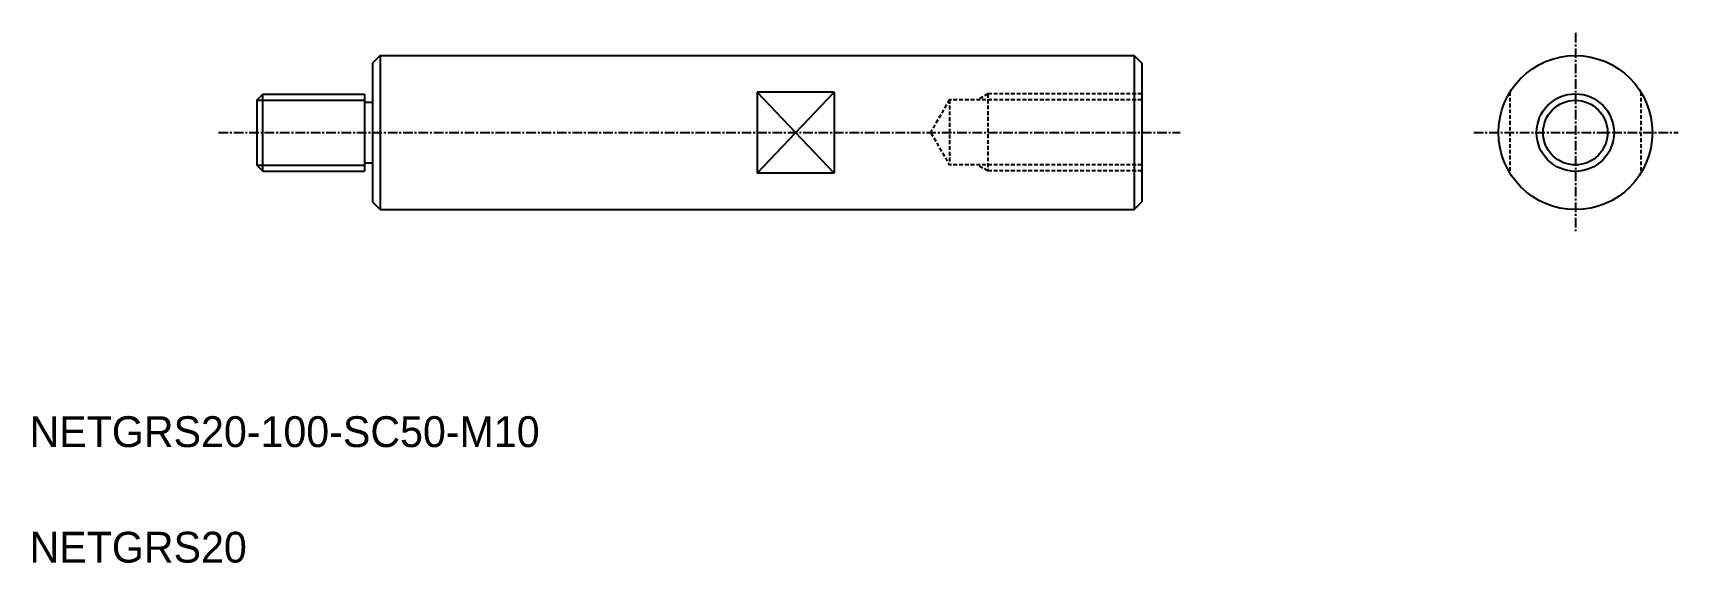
# Model space of a CAD drawing. Extents: x -1105 to -891, y -457 to -388.
import ezdxf

# ---------------------------------------------------------------- set-up
doc = ezdxf.new("R2010")
doc.units = 0
doc.linetypes.add('CENTER', pattern=[2, 1.25, -0.25, 0.25, -0.25])
doc.linetypes.add('DASHED', pattern=[0.75, 0.5, -0.25])
doc.layers.get('0').update_dxf_attribs({"linetype": 'CONTINUOUS'})
doc.layers.add('CENTER', color=1, linetype='CENTER')

msp = doc.modelspace()

# ---------------------------------------------------------------- linework, layer by layer
at = {"color": 7, "linetype": 'CONTINUOUS'}
for p, q in [((-1060.18, -390.74), (-1061.18, -391.74)), ((-1060.18, -390.74), (-1060.18, -410.74)), ((-1060.18, -390.74), (-962.18, -390.74)), ((-962.18, -390.74), (-961.18, -391.74)), ((-962.18, -390.74), (-962.18, -410.74)), ((-1061.18, -391.74), (-1061.18, -409.74)), ((-961.18, -391.74), (-961.18, -409.74)), ((-1011.18, -395.47), (-1011.18, -406)), ((-1001.18, -395.47), (-1011.18, -395.47)), ((-1001.18, -395.47), (-1001.18, -406)), ((-1076.18, -396.52), (-1075.4, -395.74)), ((-1076.18, -396.52), (-1076.18, -404.96)), ((-1075.4, -395.74), (-1062.18, -395.74)), ((-1075.4, -405.74), (-1075.4, -395.74)), ((-1062.18, -395.74), (-1062.18, -405.74)), ((-1062.18, -396.8), (-1061.18, -396.8)), ((-1076.18, -404.96), (-1075.4, -405.74)), ((-1075.4, -405.74), (-1062.18, -405.74)), ((-1072.63, -405.74), (-1072.63, -405.74)), ((-1069.85, -405.74), (-1069.85, -405.74)), ((-1062.18, -404.67), (-1061.18, -404.67)), ((-1001.18, -406), (-1011.18, -406)), ((-1060.18, -410.74), (-1061.18, -409.74)), ((-962.18, -410.74), (-961.18, -409.74)), ((-1060.18, -410.74), (-962.18, -410.74))]:
    msp.add_line(p, q, dxfattribs=at)
at = {"color": 3, "linetype": 'CONTINUOUS'}
for p, q in [((-1011.18, -406), (-1001.18, -395.47)), ((-1001.18, -406), (-1011.18, -395.47)), ((-1076.18, -396.52), (-1062.18, -396.52)), ((-1076.18, -404.96), (-1062.18, -404.96))]:
    msp.add_line(p, q, dxfattribs=at)
at = {"color": 3, "linetype": 'DASHED'}
for p, q in [((-913.33, -395.47), (-913.33, -406)), ((-896.33, -395.47), (-896.33, -406)), ((-986.18, -396.49), (-988.58, -400.64)), ((-961.18, -396.49), (-986.18, -396.49)), ((-986.18, -396.49), (-986.18, -404.93)), ((-981.18, -395.71), (-982.53, -396.49)), ((-961.18, -395.71), (-981.18, -395.71)), ((-981.18, -395.71), (-981.18, -405.71)), ((-988.58, -400.77), (-986.18, -404.93)), ((-961.18, -404.93), (-986.18, -404.93)), ((-981.18, -405.71), (-982.53, -404.93)), ((-961.18, -405.71), (-981.18, -405.71))]:
    msp.add_line(p, q, dxfattribs=at)
at = {"color": 7, "linetype": 'CONTINUOUS'}
for centre, radius in [((-904.83, -400.74), 10), ((-904.84, -400.74), 4.19)]:
    msp.add_circle(centre, radius, dxfattribs=at)
at = {"color": 3, "linetype": 'CONTINUOUS'}
msp.add_circle((-904.84, -400.74), 5.03, dxfattribs=at)
at = {"layer": 'CENTER', "color": 1, "linetype": 'CENTER'}
for p, q in [((-904.83, -387.8), (-904.83, -413.77)), ((-1081.18, -400.74), (-956.18, -400.74)), ((-918.04, -400.74), (-891.48, -400.74))]:
    msp.add_line(p, q, dxfattribs=at)

# ---------------------------------------------------------------- texts
at = {"color": 7, "linetype": 'CONTINUOUS'}
for s, p in [('NETGRS20-100-SC50-M10', (-1105.73, -441.56)), ('NETGRS20', (-1105.73, -456.56))]:
    msp.add_text(s, height=4, dxfattribs=at).set_placement(p)

doc.saveas('drawing.dxf')
